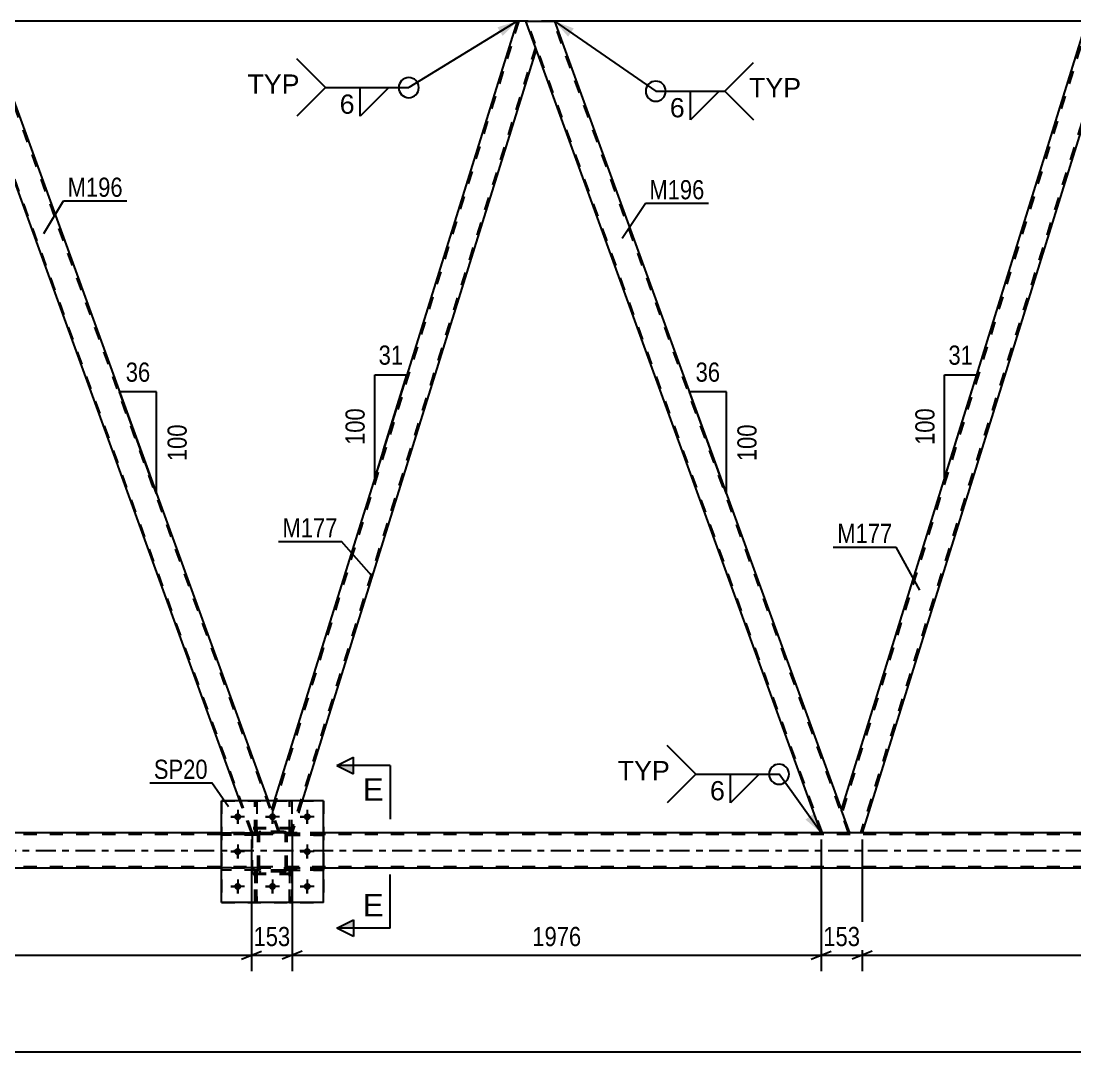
# Model space of a CAD drawing. Header units: millimetres. Extents: x 0 to 841, y 0 to 594.
# Drawn here: x 199.2 to 356.7, y 298.4 to 452.4 of the extents above; entities that cross this region are included whole.
import ezdxf

# ---------------------------------------------------------------- set-up
doc = ezdxf.new("R2010")
doc.units = ezdxf.units.MM
doc.linetypes.add('DXK_LINE_DOT2', pattern=[3.9198, 1.9599, -1.9599])
doc.linetypes.add('DXK_LINE_DOT3', pattern=[5.9187, 2.979, -0.9799, 0.9799, -0.9799])
doc.styles.add('Arial', font='ARIAL.TTF', dxfattribs={"height": 0.2})
doc.styles.add('Arial Narrow', font='ARIALN.TTF', dxfattribs={"height": 0.2})

# ---------------------------------------------------------------- blocks, each defined once
blk = doc.blocks.new('Part-814761001-3543 - 3038')
at = {"color": 2, "linetype": 'Continuous'}
for p, q in [((193.77, 452.36), (189.51, 452.36)), ((193.77, 452.36), (236.13, 335.95)), ((231.88, 335.95), (191.04, 448.16))]:
    blk.add_line(p, q, dxfattribs=at)
at = {"color": 7, "linetype": 'DXK_LINE_DOT2'}
for p, q in [((189.51, 452.36), (191.04, 448.16)), ((233.8, 331.14), (189.68, 452.36)), ((237.72, 331.14), (193.6, 452.36)), ((233.63, 331.14), (231.88, 335.95)), ((237.89, 331.14), (236.13, 335.95)), ((237.89, 331.14), (233.63, 331.14))]:
    blk.add_line(p, q, dxfattribs=at)
blk = doc.blocks.new('Part-814761001-3185 - 3038')
at = {"color": 7, "linetype": 'DXK_LINE_DOT2'}
for p, q in [((238.97, 325.59), (238.97, 325.91)), ((238.97, 325.91), (244.37, 325.91)), ((244.37, 325.59), (238.97, 325.59)), ((239.57, 325.59), (239.57, 325.91)), ((244.37, 325.91), (244.37, 325.59))]:
    blk.add_line(p, q, dxfattribs=at)
blk = doc.blocks.new('Part-814761001-3089 - 3038')
at = {"color": 2, "linetype": 'Continuous'}
for p, q in [((229.17, 331.14), (83.03, 331.14)), ((484.57, 331.14), (244.37, 331.14)), ((229.17, 325.86), (83.03, 325.86)), ((484.57, 325.86), (244.37, 325.86))]:
    blk.add_line(p, q, dxfattribs=at)
at = {"color": 7, "linetype": 'DXK_LINE_DOT2'}
for p, q in [((769.92, 330.9), (83.03, 330.9)), ((244.37, 331.14), (229.17, 331.14)), ((769.92, 326.1), (83.03, 326.1)), ((244.37, 325.86), (229.17, 325.86))]:
    blk.add_line(p, q, dxfattribs=at)
at = {"color": 7, "linetype": 'DXK_LINE_DOT3'}
blk.add_line((83.03, 328.5), (769.92, 328.5), dxfattribs=at)
blk = doc.blocks.new('Part-814761001-3156 - 3038')
at = {"color": 7, "linetype": 'DXK_LINE_DOT2'}
for p, q in [((234.57, 330.87), (234.61, 331.06)), ((234.61, 331.06), (234.57, 330.87)), ((234.57, 325.83), (234.57, 330.87)), ((234.81, 330.87), (234.83, 330.97)), ((234.81, 325.83), (234.81, 330.87)), ((234.83, 330.97), (234.88, 331.04)), ((234.87, 331.32), (235.05, 331.35)), ((235.05, 331.35), (234.87, 331.32)), ((234.88, 331.04), (234.96, 331.1)), ((234.96, 331.1), (235.05, 331.11)), ((238.49, 331.35), (235.05, 331.35)), ((235.05, 331.11), (238.49, 331.11)), ((238.49, 331.35), (238.67, 331.32)), ((238.67, 331.32), (238.49, 331.35)), ((238.49, 331.11), (238.58, 331.1)), ((238.58, 331.1), (238.66, 331.04)), ((238.66, 331.04), (238.71, 330.97)), ((238.71, 330.97), (238.73, 330.87)), ((238.73, 325.83), (238.73, 330.87)), ((238.93, 331.06), (238.97, 330.87)), ((238.97, 330.87), (238.93, 331.06)), ((238.97, 325.83), (238.97, 330.87)), ((234.61, 325.65), (234.57, 325.83)), ((234.57, 325.83), (234.61, 325.65)), ((234.83, 325.74), (234.81, 325.83)), ((234.88, 325.66), (234.83, 325.74)), ((235.05, 325.35), (234.87, 325.39)), ((234.87, 325.39), (235.05, 325.35)), ((234.96, 325.61), (234.88, 325.66)), ((235.05, 325.59), (234.96, 325.61)), ((238.49, 325.59), (235.05, 325.59)), ((238.49, 325.35), (235.05, 325.35)), ((238.58, 325.61), (238.49, 325.59)), ((238.67, 325.39), (238.49, 325.35)), ((238.49, 325.35), (238.67, 325.39)), ((238.66, 325.66), (238.58, 325.61)), ((238.71, 325.74), (238.66, 325.66)), ((238.73, 325.83), (238.71, 325.74)), ((238.97, 325.83), (238.93, 325.65)), ((238.93, 325.65), (238.97, 325.83))]:
    blk.add_line(p, q, dxfattribs=at)
at = {"color": 7, "linetype": 'DXK_LINE_DOT3'}
blk.add_line((236.77, 328.35), (236.77, 328.35), dxfattribs=at)
at = {"color": 7, "linetype": 'DXK_LINE_DOT2'}
for centre, start, end in [((235.05, 330.87), 112.5, 157.5), ((235.05, 330.87), 112.5, 157.5), ((238.49, 330.87), 22.5, 67.5), ((238.49, 330.87), 22.5, 67.5), ((235.05, 325.83), 202.5, 247.5), ((235.05, 325.83), 202.5, 247.5), ((238.49, 325.83), 292.5, 337.5), ((238.49, 325.83), 292.5, 337.5)]:
    blk.add_arc(centre, 0.48, start, end, dxfattribs=at)
blk = doc.blocks.new('Part-814761001-3098 - 3038')
at = {"color": 7, "linetype": 'DXK_LINE_DOT2'}
for p, q in [((234.57, 325.91), (229.17, 325.91)), ((229.17, 325.59), (229.17, 325.91)), ((234.57, 325.59), (229.17, 325.59)), ((233.97, 325.59), (233.97, 325.91)), ((234.57, 325.91), (234.57, 325.59))]:
    blk.add_line(p, q, dxfattribs=at)
blk = doc.blocks.new('Part-814761001-3110 - 3038')
at = {"color": 2, "linetype": 'Continuous'}
for p, q in [((234.12, 335.95), (234.12, 335.95)), ((234.44, 335.95), (234.12, 335.95)), ((234.44, 335.95), (234.44, 335.95))]:
    blk.add_line(p, q, dxfattribs=at)
at = {"color": 7, "linetype": 'DXK_LINE_DOT2'}
for p, q in [((234.12, 331.11), (234.12, 335.95)), ((234.44, 331.11), (234.44, 335.95)), ((234.12, 331.71), (234.44, 331.71)), ((234.44, 331.11), (234.12, 331.11))]:
    blk.add_line(p, q, dxfattribs=at)
blk = doc.blocks.new('Part-814761001-3113 - 3038')
at = {"color": 7, "linetype": 'DXK_LINE_DOT2'}
for p, q in [((234.57, 331.11), (229.17, 331.11)), ((229.17, 330.79), (229.17, 331.11)), ((234.57, 330.79), (229.17, 330.79)), ((233.97, 330.79), (233.97, 331.11)), ((234.57, 331.11), (234.57, 330.79))]:
    blk.add_line(p, q, dxfattribs=at)
blk = doc.blocks.new('Part-814761001-3150 - 3038')
at = {"color": 2, "linetype": 'Continuous'}
for p, q in [((239.32, 335.95), (239.32, 335.95)), ((239.64, 335.95), (239.32, 335.95)), ((239.64, 335.95), (239.64, 335.95))]:
    blk.add_line(p, q, dxfattribs=at)
at = {"color": 7, "linetype": 'DXK_LINE_DOT2'}
for p, q in [((239.32, 331.11), (239.32, 335.95)), ((239.64, 331.11), (239.64, 335.95)), ((239.32, 331.71), (239.64, 331.71)), ((239.64, 331.11), (239.32, 331.11))]:
    blk.add_line(p, q, dxfattribs=at)
blk = doc.blocks.new('Part-814761001-3155 - 3038')
at = {"color": 7, "linetype": 'DXK_LINE_DOT2'}
for p, q in [((239.77, 331.89), (233.77, 331.89)), ((233.77, 325.09), (233.77, 331.89)), ((239.77, 325.09), (239.77, 331.89)), ((239.77, 325.09), (233.77, 325.09))]:
    blk.add_line(p, q, dxfattribs=at)
blk = doc.blocks.new('Part-814761001-3157 - 3038')
at = {"color": 7, "linetype": 'DXK_LINE_DOT2'}
for p, q in [((229.17, 335.95), (244.37, 335.95)), ((229.17, 335.95), (229.17, 320.75)), ((244.37, 335.95), (244.37, 320.75)), ((229.17, 320.75), (244.37, 320.75))]:
    blk.add_line(p, q, dxfattribs=at)
blk = doc.blocks.new('Part-814761001-3158 - 3038')
at = {"color": 7, "linetype": 'DXK_LINE_DOT2'}
for p, q in [((239.64, 325.59), (239.32, 325.59)), ((239.32, 325.59), (239.32, 320.75)), ((239.32, 324.99), (239.64, 324.99)), ((239.64, 320.75), (239.64, 325.59)), ((239.32, 320.75), (239.64, 320.75))]:
    blk.add_line(p, q, dxfattribs=at)
blk = doc.blocks.new('Part-814761001-3164 - 3038')
at = {"color": 7, "linetype": 'DXK_LINE_DOT2'}
for p, q in [((244.37, 325.91), (238.97, 325.91)), ((238.97, 325.91), (238.97, 325.59)), ((238.97, 325.59), (244.37, 325.59)), ((239.57, 325.59), (239.57, 325.91)), ((244.37, 325.59), (244.37, 325.91))]:
    blk.add_line(p, q, dxfattribs=at)
blk = doc.blocks.new('Part-814761001-3207 - 3038')
at = {"color": 2, "linetype": 'Continuous'}
for p, q in [((273.33, 452.36), (193.77, 452.36)), ((358.46, 452.36), (278.9, 452.36))]:
    blk.add_line(p, q, dxfattribs=at)
at = {"color": 7, "linetype": 'DXK_LINE_DOT2'}
blk.add_line((278.9, 452.36), (273.33, 452.36), dxfattribs=at)
blk = doc.blocks.new('Part-814761001-3238 - 3038')
at = {"color": 7, "linetype": 'DXK_LINE_DOT2'}
for p, q in [((234.57, 325.91), (229.17, 325.91)), ((229.17, 325.91), (229.17, 325.59)), ((234.57, 325.59), (229.17, 325.59)), ((233.97, 325.59), (233.97, 325.91)), ((234.57, 325.59), (234.57, 325.91))]:
    blk.add_line(p, q, dxfattribs=at)
blk = doc.blocks.new('Part-814761001-3241 - 3038')
at = {"color": 7, "linetype": 'DXK_LINE_DOT2'}
for p, q in [((244.37, 331.11), (238.97, 331.11)), ((238.97, 331.11), (238.97, 330.79)), ((238.97, 330.79), (244.37, 330.79)), ((239.57, 330.79), (239.57, 331.11)), ((244.37, 330.79), (244.37, 331.11))]:
    blk.add_line(p, q, dxfattribs=at)
blk = doc.blocks.new('Part-814761001-3252 - 3038')
at = {"color": 2, "linetype": 'Continuous'}
for p, q in [((274.64, 452.36), (278.9, 452.36)), ((278.9, 452.36), (321.78, 334.56)), ((318.76, 331.14), (276.17, 448.16))]:
    blk.add_line(p, q, dxfattribs=at)
at = {"color": 7, "linetype": 'DXK_LINE_DOT2'}
for p, q in [((276.17, 448.16), (274.64, 452.36)), ((318.93, 331.14), (274.81, 452.36)), ((322.85, 331.14), (278.73, 452.36)), ((323.02, 331.14), (321.78, 334.56)), ((323.02, 331.14), (318.76, 331.14))]:
    blk.add_line(p, q, dxfattribs=at)
blk = doc.blocks.new('Part-814761001-3374 - 3038')
at = {"color": 7, "linetype": 'DXK_LINE_DOT2'}
for p, q in [((239.32, 331.11), (239.32, 335.95)), ((239.32, 335.95), (239.64, 335.95)), ((239.64, 335.95), (239.64, 331.11)), ((239.32, 331.71), (239.64, 331.71)), ((239.64, 331.11), (239.32, 331.11))]:
    blk.add_line(p, q, dxfattribs=at)
blk = doc.blocks.new('Part-814761001-3257 - 3038')
at = {"color": 2, "linetype": 'Continuous'}
for p, q in [((321.76, 334.61), (358.46, 452.36)), ((359.78, 452.36), (358.46, 452.36)), ((361.31, 448.16), (359.78, 452.36)), ((361.32, 448.11), (324.87, 331.14)), ((323.02, 331.14), (321.78, 334.56))]:
    blk.add_line(p, q, dxfattribs=at)
at = {"color": 7, "linetype": 'DXK_LINE_DOT2'}
for p, q in [((358.71, 452.36), (321.89, 334.24)), ((361.19, 448.48), (324.61, 331.14)), ((361.32, 448.11), (361.31, 448.16)), ((361.32, 448.11), (361.31, 448.16)), ((321.78, 334.56), (321.76, 334.61)), ((324.87, 331.14), (323.02, 331.14))]:
    blk.add_line(p, q, dxfattribs=at)
blk = doc.blocks.new('Part-814761001-3262 - 3038')
at = {"color": 2, "linetype": 'Continuous'}
for p, q in [((244.37, 335.95), (229.17, 335.95)), ((229.17, 320.75), (229.17, 335.95)), ((244.37, 320.75), (244.37, 335.95)), ((244.37, 320.75), (229.17, 320.75))]:
    blk.add_line(p, q, dxfattribs=at)
blk = doc.blocks.new('Part-814761001-3268 - 3038')
at = {"color": 7, "linetype": 'DXK_LINE_DOT2'}
for p, q in [((234.57, 330.87), (234.61, 331.06)), ((234.61, 331.06), (234.57, 330.87)), ((234.57, 325.83), (234.57, 330.87)), ((234.81, 330.87), (234.83, 330.97)), ((234.81, 325.83), (234.81, 330.87)), ((234.83, 330.97), (234.88, 331.04)), ((234.87, 331.32), (235.05, 331.35)), ((235.05, 331.35), (234.87, 331.32)), ((234.88, 331.04), (234.96, 331.1)), ((234.96, 331.1), (235.05, 331.11)), ((238.49, 331.35), (235.05, 331.35)), ((235.05, 331.11), (238.49, 331.11)), ((238.49, 331.35), (238.67, 331.32)), ((238.67, 331.32), (238.49, 331.35)), ((238.49, 331.11), (238.58, 331.1)), ((238.58, 331.1), (238.66, 331.04)), ((238.66, 331.04), (238.71, 330.97)), ((238.71, 330.97), (238.73, 330.87)), ((238.73, 325.83), (238.73, 330.87)), ((238.93, 331.06), (238.97, 330.87)), ((238.97, 330.87), (238.93, 331.06)), ((238.97, 325.83), (238.97, 330.87)), ((234.61, 325.65), (234.57, 325.83)), ((234.57, 325.83), (234.61, 325.65)), ((234.83, 325.74), (234.81, 325.83)), ((234.88, 325.66), (234.83, 325.74)), ((235.05, 325.35), (234.87, 325.39)), ((234.87, 325.39), (235.05, 325.35)), ((234.96, 325.61), (234.88, 325.66)), ((235.05, 325.59), (234.96, 325.61)), ((238.49, 325.59), (235.05, 325.59)), ((238.49, 325.35), (235.05, 325.35)), ((238.58, 325.61), (238.49, 325.59)), ((238.67, 325.39), (238.49, 325.35)), ((238.49, 325.35), (238.67, 325.39)), ((238.66, 325.66), (238.58, 325.61)), ((238.71, 325.74), (238.66, 325.66)), ((238.73, 325.83), (238.71, 325.74)), ((238.97, 325.83), (238.93, 325.65)), ((238.93, 325.65), (238.97, 325.83))]:
    blk.add_line(p, q, dxfattribs=at)
at = {"color": 7, "linetype": 'DXK_LINE_DOT3'}
blk.add_line((236.77, 328.35), (236.77, 328.35), dxfattribs=at)
at = {"color": 7, "linetype": 'DXK_LINE_DOT2'}
for centre, start, end in [((235.05, 330.87), 112.5, 157.5), ((235.05, 330.87), 112.5, 157.5), ((238.49, 330.87), 22.5, 67.5), ((238.49, 330.87), 22.5, 67.5), ((235.05, 325.83), 202.5, 247.5), ((235.05, 325.83), 202.5, 247.5), ((238.49, 325.83), 292.5, 337.5), ((238.49, 325.83), 292.5, 337.5)]:
    blk.add_arc(centre, 0.48, start, end, dxfattribs=at)
blk = doc.blocks.new('Part-814761001-3281 - 3038')
at = {"color": 7, "linetype": 'DXK_LINE_DOT2'}
for p, q in [((238.97, 330.79), (238.97, 331.11)), ((238.97, 331.11), (244.37, 331.11)), ((244.37, 330.79), (238.97, 330.79)), ((239.57, 330.79), (239.57, 331.11)), ((244.37, 331.11), (244.37, 330.79))]:
    blk.add_line(p, q, dxfattribs=at)
blk = doc.blocks.new('Part-814761001-3285 - 3038')
at = {"color": 7, "linetype": 'DXK_LINE_DOT2'}
for p, q in [((239.77, 331.75), (233.77, 331.75)), ((233.77, 324.95), (233.77, 331.75)), ((239.77, 324.95), (239.77, 331.75)), ((239.77, 324.95), (233.77, 324.95))]:
    blk.add_line(p, q, dxfattribs=at)
blk = doc.blocks.new('Bolt-814761001-3361 - 3038')
at = {"linetype": 'Continuous'}
for points in [[(232.09, 333.55, -1), (231.05, 333.55, -1)], [(237.29, 333.55, -1), (236.25, 333.55, -1)], [(242.49, 333.55, -1), (241.45, 333.55, -1)], [(232.09, 328.35, -1), (231.05, 328.35, -1)], [(242.49, 328.35, -1), (241.45, 328.35, -1)], [(232.09, 323.15, -1), (231.05, 323.15, -1)], [(237.29, 323.15, -1), (236.25, 323.15, -1)], [(242.49, 323.15, -1), (241.45, 323.15, -1)]]:
    blk.add_hatch(color=1, dxfattribs=at).paths.add_polyline_path(points)
at = {"color": 1, "linetype": 'Continuous'}
for p, q in [((231.57, 334.59), (231.57, 332.51)), ((236.77, 334.59), (236.77, 332.51)), ((241.97, 334.59), (241.97, 332.51)), ((232.61, 333.55), (230.53, 333.55)), ((237.81, 333.55), (235.73, 333.55)), ((243.01, 333.55), (240.93, 333.55)), ((231.57, 329.39), (231.57, 327.31)), ((241.97, 329.39), (241.97, 327.31)), ((232.61, 328.35), (230.53, 328.35)), ((243.01, 328.35), (240.93, 328.35)), ((232.61, 323.15), (230.53, 323.15)), ((231.57, 324.19), (231.57, 322.11)), ((237.81, 323.15), (235.73, 323.15)), ((236.77, 324.19), (236.77, 322.11)), ((243.01, 323.15), (240.93, 323.15)), ((241.97, 324.19), (241.97, 322.11))]:
    blk.add_line(p, q, dxfattribs=at)
blk = doc.blocks.new('Part-814761001-3370 - 3038')
at = {"color": 7, "linetype": 'DXK_LINE_DOT2'}
for p, q in [((234.44, 325.59), (234.12, 325.59)), ((234.12, 325.59), (234.12, 320.75)), ((234.12, 324.99), (234.44, 324.99)), ((234.44, 320.75), (234.44, 325.59)), ((234.12, 320.75), (234.44, 320.75))]:
    blk.add_line(p, q, dxfattribs=at)
blk = doc.blocks.new('Part-814761001-3375 - 3038')
at = {"color": 7, "linetype": 'DXK_LINE_DOT2'}
for p, q in [((239.32, 320.75), (239.32, 325.59)), ((239.32, 325.59), (239.64, 325.59)), ((239.32, 324.99), (239.64, 324.99)), ((239.64, 325.59), (239.64, 320.75)), ((239.64, 320.75), (239.32, 320.75))]:
    blk.add_line(p, q, dxfattribs=at)
blk = doc.blocks.new('Part-814761001-3383 - 3038')
at = {"color": 7, "linetype": 'DXK_LINE_DOT2'}
for p, q in [((273.58, 452.36), (236.76, 334.24)), ((276.05, 448.48), (239.48, 331.14)), ((276.19, 448.11), (276.17, 448.16)), ((276.19, 448.11), (276.17, 448.16)), ((237.04, 335.95), (236.62, 334.61)), ((241.23, 335.95), (239.73, 331.14)), ((237.89, 331.14), (236.62, 334.61)), ((239.73, 331.14), (237.89, 331.14))]:
    blk.add_line(p, q, dxfattribs=at)
at = {"color": 2, "linetype": 'Continuous'}
for p, q in [((273.33, 452.36), (237.04, 335.95)), ((274.64, 452.36), (273.33, 452.36)), ((276.17, 448.16), (274.64, 452.36)), ((276.19, 448.11), (241.23, 335.95))]:
    blk.add_line(p, q, dxfattribs=at)
blk = doc.blocks.new('Part-814761001-3390 - 3038')
at = {"color": 7, "linetype": 'DXK_LINE_DOT2'}
for p, q in [((234.12, 320.75), (234.12, 325.59)), ((234.12, 325.59), (234.44, 325.59)), ((234.12, 324.99), (234.44, 324.99)), ((234.44, 325.59), (234.44, 320.75)), ((234.44, 320.75), (234.12, 320.75))]:
    blk.add_line(p, q, dxfattribs=at)
blk = doc.blocks.new('Part-814761001-3434 - 3038')
at = {"color": 7, "linetype": 'DXK_LINE_DOT2'}
for p, q in [((234.12, 331.11), (234.12, 335.95)), ((234.12, 335.95), (234.44, 335.95)), ((234.44, 335.95), (234.44, 331.11)), ((234.12, 331.71), (234.44, 331.71)), ((234.44, 331.11), (234.12, 331.11))]:
    blk.add_line(p, q, dxfattribs=at)
blk = doc.blocks.new('Part-814761001-3435 - 3038')
at = {"color": 7, "linetype": 'DXK_LINE_DOT2'}
for p, q in [((234.57, 331.11), (229.17, 331.11)), ((229.17, 331.11), (229.17, 330.79)), ((234.57, 330.79), (229.17, 330.79)), ((233.97, 330.79), (233.97, 331.11)), ((234.57, 330.79), (234.57, 331.11))]:
    blk.add_line(p, q, dxfattribs=at)
blk = doc.blocks.new('Bolt-814761001-3500 - 3038')
at = {"color": 1, "linetype": 'Continuous'}
for p, q in [((231.57, 334.59), (231.57, 333.9)), ((236.77, 334.59), (236.77, 333.9)), ((241.97, 334.59), (241.97, 333.9)), ((230.53, 333.55), (231.22, 333.55)), ((231.57, 332.51), (231.57, 333.21)), ((232.61, 333.55), (231.92, 333.55)), ((235.73, 333.55), (236.42, 333.55)), ((236.77, 332.51), (236.77, 333.21)), ((237.81, 333.55), (237.12, 333.55)), ((240.93, 333.55), (241.62, 333.55)), ((241.97, 332.51), (241.97, 333.21)), ((243.01, 333.55), (242.32, 333.55)), ((231.57, 329.39), (231.57, 328.7)), ((241.97, 329.39), (241.97, 328.7)), ((230.53, 328.35), (231.22, 328.35)), ((231.57, 327.31), (231.57, 328.01)), ((232.61, 328.35), (231.92, 328.35)), ((240.93, 328.35), (241.62, 328.35)), ((241.97, 327.31), (241.97, 328.01)), ((243.01, 328.35), (242.32, 328.35)), ((230.53, 323.15), (231.22, 323.15)), ((231.57, 324.19), (231.57, 323.5)), ((231.57, 322.11), (231.57, 322.81)), ((232.61, 323.15), (231.92, 323.15)), ((235.73, 323.15), (236.42, 323.15)), ((236.77, 324.19), (236.77, 323.5)), ((236.77, 322.11), (236.77, 322.81)), ((237.81, 323.15), (237.12, 323.15)), ((240.93, 323.15), (241.62, 323.15)), ((241.97, 324.19), (241.97, 323.5)), ((241.97, 322.11), (241.97, 322.81)), ((243.01, 323.15), (242.32, 323.15))]:
    blk.add_line(p, q, dxfattribs=at)
blk = doc.blocks.new('StraightDimension-814761001-9531 - 3038')
at = {"color": 7, "linetype": 'Continuous'}
for p, q in [((233.63, 330.14), (233.63, 310.49)), ((239.73, 330.14), (239.73, 310.49)), ((232.13, 312.29), (235.13, 313.49)), ((241.23, 313.49), (238.23, 312.29)), ((233.63, 312.89), (239.73, 312.89))]:
    blk.add_line(p, q, dxfattribs=at)
at = {"color": 0}
blk.add_wipeout([(240.02, 313.64), (240.02, 317.84), (233.34, 317.84), (233.34, 313.64)], dxfattribs=at)
at = {"color": 3, "style": 'Arial Narrow'}
blk.add_text('153', height=2.863, dxfattribs=at).set_placement((233.94, 314.24))
blk = doc.blocks.new('AngleDimension-814761001-3623 - 3038')
at = {"color": 7, "linetype": 'Continuous'}
for p, q in [((304.59, 397.01), (299.05, 397.01)), ((304.59, 381.78), (299.05, 397.01)), ((304.59, 381.78), (304.59, 397.01)), ((304.59, 381.78), (304.59, 381.78))]:
    blk.add_line(p, q, dxfattribs=at)
at = {"color": 0}
for points in [[(304.24, 397.91), (304.24, 402.11), (299.39, 402.11), (299.39, 397.91)], [(309.69, 392.74), (305.49, 392.74), (305.49, 386.05), (309.69, 386.05)]]:
    blk.add_wipeout(points, dxfattribs=at)
at = {"color": 3, "style": 'Arial Narrow'}
blk.add_text('36', height=2.863, dxfattribs=at).set_placement((299.99, 398.51))
blk.add_text('100', height=2.863, rotation=90.0002, dxfattribs=at).set_placement((309.09, 386.65))
blk = doc.blocks.new('AngleDimension-814761001-3634 - 3038')
at = {"color": 7, "linetype": 'Continuous'}
for p, q in [((219.45, 397.01), (213.91, 397.01)), ((219.45, 381.78), (213.91, 397.01)), ((219.45, 381.78), (219.45, 397.01)), ((219.45, 381.78), (219.45, 381.78))]:
    blk.add_line(p, q, dxfattribs=at)
at = {"color": 0}
for points in [[(219.11, 397.91), (219.11, 402.11), (214.25, 402.11), (214.25, 397.91)], [(224.55, 392.74), (220.35, 392.74), (220.35, 386.05), (224.55, 386.05)]]:
    blk.add_wipeout(points, dxfattribs=at)
at = {"color": 3, "style": 'Arial Narrow'}
blk.add_text('36', height=2.863, dxfattribs=at).set_placement((214.85, 398.51))
blk.add_text('100', height=2.863, rotation=90.0002, dxfattribs=at).set_placement((223.95, 386.65))
blk = doc.blocks.new('AngleDimension-814761001-3784 - 3038')
at = {"color": 7, "linetype": 'Continuous'}
for p, q in [((337.18, 399.55), (342, 399.55)), ((337.18, 384.08), (342, 399.55)), ((337.18, 384.08), (337.18, 399.55)), ((338.5, 388.32), (342, 399.55))]:
    blk.add_line(p, q, dxfattribs=at)
at = {"color": 0}
for points in [[(342.02, 400.45), (342.02, 404.65), (337.16, 404.65), (337.16, 400.45)], [(336.28, 395.15), (332.08, 395.15), (332.08, 388.47), (336.28, 388.47)]]:
    blk.add_wipeout(points, dxfattribs=at)
at = {"color": 3, "style": 'Arial Narrow'}
blk.add_text('31', height=2.863, dxfattribs=at).set_placement((337.76, 401.05))
blk.add_text('100', height=2.863, rotation=90.0002, dxfattribs=at).set_placement((335.68, 389.07))
blk = doc.blocks.new('AngleDimension-814761001-3807 - 3038')
at = {"color": 7, "linetype": 'Continuous'}
for p, q in [((252.04, 399.55), (256.86, 399.55)), ((252.04, 384.08), (256.86, 399.55)), ((252.04, 384.08), (252.04, 399.55)), ((253.36, 388.32), (256.86, 399.55))]:
    blk.add_line(p, q, dxfattribs=at)
at = {"color": 0}
for points in [[(256.88, 400.45), (256.88, 404.65), (252.03, 404.65), (252.03, 400.45)], [(251.14, 395.15), (246.94, 395.15), (246.94, 388.47), (251.14, 388.47)]]:
    blk.add_wipeout(points, dxfattribs=at)
at = {"color": 3, "style": 'Arial Narrow'}
blk.add_text('31', height=2.863, dxfattribs=at).set_placement((252.63, 401.05))
blk.add_text('100', height=2.863, rotation=90.0002, dxfattribs=at).set_placement((250.54, 389.07))
blk = doc.blocks.new('StraightDimension-814761001-4591 - 3038')
at = {"color": 7, "linetype": 'Continuous'}
blk.add_line((36.81, 298.44), (780.78, 298.44), dxfattribs=at)
blk = doc.blocks.new('StraightDimension-814761001-9528 - 3038')
at = {"color": 7, "linetype": 'Continuous'}
for p, q in [((324.87, 330.14), (324.87, 310.49)), ((403.9, 330.14), (403.9, 310.49)), ((326.37, 313.49), (323.37, 312.29)), ((402.4, 312.29), (405.4, 313.49)), ((324.87, 312.89), (403.9, 312.89))]:
    blk.add_line(p, q, dxfattribs=at)
at = {"color": 0}
blk.add_wipeout([(368.64, 313.64), (368.64, 317.84), (360.13, 317.84), (360.13, 313.64)], dxfattribs=at)
at = {"color": 3, "style": 'Arial Narrow'}
blk.add_text('1976', height=2.863, dxfattribs=at).set_placement((360.73, 314.24))
blk = doc.blocks.new('StraightDimension-814761001-9529 - 3038')
at = {"color": 7, "linetype": 'Continuous'}
for p, q in [((318.76, 330.14), (318.76, 310.49)), ((324.87, 330.14), (324.87, 310.49)), ((317.26, 312.29), (320.26, 313.49)), ((326.37, 313.49), (323.37, 312.29)), ((318.76, 312.89), (324.87, 312.89))]:
    blk.add_line(p, q, dxfattribs=at)
at = {"color": 0}
blk.add_wipeout([(325.16, 313.64), (325.16, 317.84), (318.47, 317.84), (318.47, 313.64)], dxfattribs=at)
at = {"color": 3, "style": 'Arial Narrow'}
blk.add_text('153', height=2.863, dxfattribs=at).set_placement((319.07, 314.24))
blk = doc.blocks.new('StraightDimension-814761001-9530 - 3038')
at = {"color": 7, "linetype": 'Continuous'}
for p, q in [((239.73, 330.14), (239.73, 310.49)), ((318.76, 330.14), (318.76, 310.49)), ((241.23, 313.49), (238.23, 312.29)), ((317.26, 312.29), (320.26, 313.49)), ((239.73, 312.89), (318.76, 312.89))]:
    blk.add_line(p, q, dxfattribs=at)
at = {"color": 0}
blk.add_wipeout([(283.5, 313.64), (283.5, 317.84), (274.99, 317.84), (274.99, 313.64)], dxfattribs=at)
at = {"color": 3, "style": 'Arial Narrow'}
blk.add_text('1976', height=2.863, dxfattribs=at).set_placement((275.59, 314.24))
blk = doc.blocks.new('StraightDimension-814761001-9532 - 3038')
at = {"color": 7, "linetype": 'Continuous'}
for p, q in [((154.6, 330.14), (154.6, 310.49)), ((233.63, 330.14), (233.63, 310.49)), ((156.1, 313.49), (153.1, 312.29)), ((232.13, 312.29), (235.13, 313.49)), ((154.6, 312.89), (233.63, 312.89))]:
    blk.add_line(p, q, dxfattribs=at)
at = {"color": 0}
blk.add_wipeout([(198.37, 313.64), (198.37, 317.84), (189.86, 317.84), (189.86, 313.64)], dxfattribs=at)
at = {"color": 3, "style": 'Arial Narrow'}
blk.add_text('1976', height=2.863, dxfattribs=at).set_placement((190.46, 314.24))
blk = doc.blocks.new('Mark-814761001-3539 - 3038')
at = {"color": 0}
blk.add_wipeout([(214.4, 426.12), (214.4, 429.12), (206.17, 429.12), (206.17, 426.12)], dxfattribs=at)
blk.add_wipeout([(214.4, 426.12), (214.4, 429.12), (206.17, 429.12), (206.17, 426.12)], dxfattribs=at)
at = {"color": 30, "linetype": 'Continuous'}
for p, q in [((202.6, 420.66), (205.57, 425.52)), ((205.57, 425.52), (215, 425.52))]:
    blk.add_line(p, q, dxfattribs=at)
at = {"color": 3, "style": 'Arial Narrow'}
blk.add_text('M196', height=2.863, dxfattribs=at).set_placement((206.17, 426.12))
blk = doc.blocks.new('WeldMark-814761001-4860 - 3038')
at = {"linetype": 'Continuous'}
blk.add_hatch(color=30, dxfattribs=at).paths.add_polyline_path([(270.38, 451.43), (273.33, 452.36), (271.16, 450.15)])
at = {"color": 30, "linetype": 'Continuous'}
blk.add_line((273.33, 452.36), (257.13, 442.42), dxfattribs=at)
at = {"color": 3, "linetype": 'Continuous'}
for q in [(240.42, 446.71), (240.42, 438.14)]:
    blk.add_line((244.71, 442.42), q, dxfattribs=at)
for start, end in [(90, 270), (270, 90)]:
    blk.add_arc((257.13, 442.42), 1.5, start, end, dxfattribs=at)
at = {"color": 0}
blk.add_wipeout([(249.23, 438.32), (249.23, 441.72), (246.61, 441.72), (246.61, 438.32)], dxfattribs=at)
at = {"color": 30, "linetype": 'Continuous'}
blk.add_line((244.71, 442.42), (257.13, 442.42), dxfattribs=at)
at = {"color": 3, "linetype": 'Continuous'}
for p, q in [((249.89, 442.42), (254.17, 442.42)), ((254.17, 442.42), (249.89, 438.14)), ((249.89, 438.14), (249.89, 442.42))]:
    blk.add_line(p, q, dxfattribs=at)
at = {"color": 3, "style": 'Arial'}
blk.add_text('6', height=2.87, dxfattribs=at).set_placement((246.81, 438.52))
at = {"color": 0, "linetype": 'Continuous'}
blk.add_wipeout([(240.81, 441.52), (240.81, 444.52), (233.03, 444.52), (233.03, 441.52)], dxfattribs=at)
blk.add_wipeout([(240.81, 441.52), (240.81, 444.52), (233.03, 444.52), (233.03, 441.52)], dxfattribs=at)
at = {"color": 3, "linetype": 'Continuous', "style": 'Arial'}
blk.add_text('TYP', height=2.865, dxfattribs=at).set_placement((233.03, 441.52))
blk = doc.blocks.new('Mark-814761001-3248 - 3038')
at = {"color": 0}
blk.add_wipeout([(301.31, 425.75), (301.31, 428.75), (293.08, 428.75), (293.08, 425.75)], dxfattribs=at)
blk.add_wipeout([(301.31, 425.75), (301.31, 428.75), (293.08, 428.75), (293.08, 425.75)], dxfattribs=at)
at = {"color": 30, "linetype": 'Continuous'}
for p, q in [((289.03, 419.92), (292.48, 425.15)), ((292.48, 425.15), (301.91, 425.15))]:
    blk.add_line(p, q, dxfattribs=at)
at = {"color": 3, "style": 'Arial Narrow'}
blk.add_text('M196', height=2.863, dxfattribs=at).set_placement((293.08, 425.75))
blk = doc.blocks.new('Mark-814761001-3253 - 3038')
at = {"color": 0}
blk.add_wipeout([(329.37, 374.43), (329.37, 377.43), (321.15, 377.43), (321.15, 374.43)], dxfattribs=at)
blk.add_wipeout([(329.37, 374.43), (329.37, 377.43), (321.15, 377.43), (321.15, 374.43)], dxfattribs=at)
at = {"color": 30, "linetype": 'Continuous'}
for p in [(320.55, 373.83), (333.47, 367.39)]:
    blk.add_line(p, (329.97, 373.83), dxfattribs=at)
at = {"color": 3, "style": 'Arial Narrow'}
blk.add_text('M177', height=2.863, dxfattribs=at).set_placement((321.15, 374.43))
blk = doc.blocks.new('Mark-814761001-3258 - 3038')
at = {"color": 0}
blk.add_wipeout([(227.09, 339.21), (227.09, 342.21), (219.05, 342.21), (219.05, 339.21)], dxfattribs=at)
blk.add_wipeout([(227.09, 339.21), (227.09, 342.21), (219.05, 342.21), (219.05, 339.21)], dxfattribs=at)
at = {"color": 30, "linetype": 'Continuous'}
for p in [(218.45, 338.61), (230.22, 335.03)]:
    blk.add_line(p, (227.69, 338.61), dxfattribs=at)
at = {"color": 3, "style": 'Arial Narrow'}
blk.add_text('SP20', height=2.863, dxfattribs=at).set_placement((219.05, 339.21))
blk = doc.blocks.new('Mark-814761001-3379 - 3038')
at = {"color": 0}
blk.add_wipeout([(246.49, 375.27), (246.49, 378.27), (238.27, 378.27), (238.27, 375.27)], dxfattribs=at)
blk.add_wipeout([(246.49, 375.27), (246.49, 378.27), (238.27, 378.27), (238.27, 375.27)], dxfattribs=at)
at = {"color": 30, "linetype": 'Continuous'}
for p in [(237.67, 374.67), (251.55, 369.57)]:
    blk.add_line(p, (247.09, 374.67), dxfattribs=at)
at = {"color": 3, "style": 'Arial Narrow'}
blk.add_text('M177', height=2.863, dxfattribs=at).set_placement((238.27, 375.27))
blk = doc.blocks.new('WeldMark-814761001-4886 - 3038')
at = {"linetype": 'Continuous'}
blk.add_hatch(color=30, dxfattribs=at).paths.add_polyline_path([(317.62, 334.01), (318.76, 331.14), (316.4, 333.13)])
at = {"color": 3, "linetype": 'Continuous'}
for q in [(295.74, 344.19), (295.74, 335.62)]:
    blk.add_line((300.03, 339.91), q, dxfattribs=at)
at = {"color": 30, "linetype": 'Continuous'}
blk.add_line((318.76, 331.14), (312.45, 339.91), dxfattribs=at)
at = {"color": 3, "linetype": 'Continuous'}
for start, end in [(90, 270), (270, 90)]:
    blk.add_arc((312.45, 339.91), 1.5, start, end, dxfattribs=at)
at = {"color": 0}
blk.add_wipeout([(304.55, 335.81), (304.55, 339.21), (301.93, 339.21), (301.93, 335.81)], dxfattribs=at)
at = {"color": 30, "linetype": 'Continuous'}
blk.add_line((300.03, 339.91), (312.45, 339.91), dxfattribs=at)
at = {"color": 3, "linetype": 'Continuous'}
for p, q in [((305.21, 339.91), (309.49, 339.91)), ((309.49, 339.91), (305.21, 335.62)), ((305.21, 335.62), (305.21, 339.91))]:
    blk.add_line(p, q, dxfattribs=at)
at = {"color": 3, "style": 'Arial'}
blk.add_text('6', height=2.87, dxfattribs=at).set_placement((302.13, 336.01))
at = {"color": 0, "linetype": 'Continuous'}
blk.add_wipeout([(296.13, 339.01), (296.13, 342.01), (288.35, 342.01), (288.35, 339.01)], dxfattribs=at)
blk.add_wipeout([(296.13, 339.01), (296.13, 342.01), (288.35, 342.01), (288.35, 339.01)], dxfattribs=at)
at = {"color": 3, "linetype": 'Continuous', "style": 'Arial'}
blk.add_text('TYP', height=2.865, dxfattribs=at).set_placement((288.35, 339.01))
blk = doc.blocks.new('SectionMark-814761001-4858 - 3038')
at = {"linetype": 'Continuous'}
for points in [[(248.87, 341.2), (248.87, 339.95), (246.37, 341.2)], [(248.87, 318.18), (248.87, 316.93), (246.37, 316.93)]]:
    blk.add_hatch(color=6, dxfattribs=at).paths.add_polyline_path(points)
at = {"color": 6, "linetype": 'Continuous'}
for p, q in [((246.37, 341.2), (248.87, 342.45)), ((248.87, 339.95), (248.87, 342.45)), ((254.37, 341.2), (246.37, 341.2)), ((246.37, 341.2), (248.87, 339.95)), ((254.37, 341.2), (254.37, 333.2)), ((254.37, 316.93), (254.37, 324.93)), ((246.37, 316.93), (248.87, 318.18)), ((248.87, 318.18), (248.87, 315.68)), ((254.37, 316.93), (246.37, 316.93)), ((248.87, 315.68), (246.37, 316.93))]:
    blk.add_line(p, q, dxfattribs=at)
at = {"color": 0, "linetype": 'Continuous'}
for points in [[(253.37, 335.95), (253.37, 339.45), (250.26, 339.45), (250.26, 335.95)], [(253.37, 318.68), (253.37, 322.18), (250.26, 322.18), (250.26, 318.68)]]:
    blk.add_wipeout(points, dxfattribs=at)
at = {"color": 3, "linetype": 'Continuous', "style": 'Arial'}
for p in [(250.26, 335.95), (250.26, 318.68)]:
    blk.add_text('E', height=3.34, dxfattribs=at).set_placement(p)
blk = doc.blocks.new('WeldMark-814761001-4873 - 3038')
at = {"linetype": 'Continuous'}
blk.add_hatch(color=30, dxfattribs=at).paths.add_polyline_path([(280.94, 450.03), (278.9, 452.36), (281.79, 451.27)])
at = {"color": 30, "linetype": 'Continuous'}
blk.add_line((278.9, 452.36), (294.03, 441.89), dxfattribs=at)
at = {"color": 3, "linetype": 'Continuous'}
for q in [(308.64, 446.18), (308.64, 437.61)]:
    blk.add_line((304.36, 441.89), q, dxfattribs=at)
blk.add_arc((294.03, 441.89), 1.5, 90, 270, dxfattribs=at)
at = {"color": 0}
blk.add_wipeout([(298.56, 437.79), (298.56, 441.19), (295.93, 441.19), (295.93, 437.79)], dxfattribs=at)
at = {"color": 30, "linetype": 'Continuous'}
blk.add_line((294.03, 441.89), (304.36, 441.89), dxfattribs=at)
at = {"color": 3, "linetype": 'Continuous'}
for p, q in [((299.21, 441.89), (303.5, 441.89)), ((303.5, 441.89), (299.21, 437.61)), ((299.21, 437.61), (299.21, 441.89))]:
    blk.add_line(p, q, dxfattribs=at)
blk.add_arc((294.03, 441.89), 1.5, 270, 90, dxfattribs=at)
at = {"color": 3, "style": 'Arial'}
blk.add_text('6', height=2.87, dxfattribs=at).set_placement((296.13, 437.99))
at = {"color": 0, "linetype": 'Continuous'}
blk.add_wipeout([(315.73, 440.99), (315.73, 443.99), (307.96, 443.99), (307.96, 440.99)], dxfattribs=at)
blk.add_wipeout([(315.73, 440.99), (315.73, 443.99), (307.96, 443.99), (307.96, 440.99)], dxfattribs=at)
at = {"color": 3, "linetype": 'Continuous', "style": 'Arial'}
blk.add_text('TYP', height=2.865, dxfattribs=at).set_placement((307.96, 440.99))

msp = doc.modelspace()

# ---------------------------------------------------------------- block references
for name in ['Part-814761001-3207 - 3038', 'Part-814761001-3543 - 3038', 'Part-814761001-3383 - 3038', 'Part-814761001-3252 - 3038', 'Part-814761001-3257 - 3038', 'Part-814761001-3157 - 3038', 'Part-814761001-3262 - 3038', 'Part-814761001-3110 - 3038', 'Part-814761001-3434 - 3038', 'Part-814761001-3150 - 3038', 'Part-814761001-3374 - 3038', 'Bolt-814761001-3361 - 3038', 'Bolt-814761001-3500 - 3038', 'Part-814761001-3089 - 3038', 'Part-814761001-3113 - 3038', 'Part-814761001-3435 - 3038', 'Part-814761001-3155 - 3038', 'Part-814761001-3285 - 3038', 'Part-814761001-3156 - 3038', 'Part-814761001-3268 - 3038', 'Part-814761001-3241 - 3038', 'Part-814761001-3281 - 3038', 'Part-814761001-3098 - 3038', 'Part-814761001-3238 - 3038', 'Part-814761001-3370 - 3038', 'Part-814761001-3390 - 3038', 'Part-814761001-3185 - 3038', 'Part-814761001-3164 - 3038', 'Part-814761001-3158 - 3038', 'Part-814761001-3375 - 3038']:
    msp.add_blockref(name, (0, 0))

# ---------------------------------------------------------------- next in the draw order: block references
for name in ['AngleDimension-814761001-3807 - 3038', 'AngleDimension-814761001-3784 - 3038', 'AngleDimension-814761001-3634 - 3038', 'AngleDimension-814761001-3623 - 3038', 'StraightDimension-814761001-9531 - 3038']:
    msp.add_blockref(name, (0, 0))

# ---------------------------------------------------------------- next in the draw order: block references
msp.add_blockref('StraightDimension-814761001-4591 - 3038', (0, 0))

# ---------------------------------------------------------------- next in the draw order: block references
for name in ['WeldMark-814761001-4860 - 3038', 'WeldMark-814761001-4873 - 3038', 'Mark-814761001-3539 - 3038', 'Mark-814761001-3248 - 3038', 'Mark-814761001-3379 - 3038', 'Mark-814761001-3253 - 3038', 'WeldMark-814761001-4886 - 3038', 'Mark-814761001-3258 - 3038', 'StraightDimension-814761001-9532 - 3038', 'StraightDimension-814761001-9528 - 3038']:
    msp.add_blockref(name, (0, 0))

# ---------------------------------------------------------------- next in the draw order: block references
msp.add_blockref('StraightDimension-814761001-9529 - 3038', (0, 0))

# ---------------------------------------------------------------- next in the draw order: block references
msp.add_blockref('StraightDimension-814761001-9530 - 3038', (0, 0))

# ---------------------------------------------------------------- next in the draw order: block references
msp.add_blockref('SectionMark-814761001-4858 - 3038', (0, 0))

doc.saveas('drawing.dxf')
